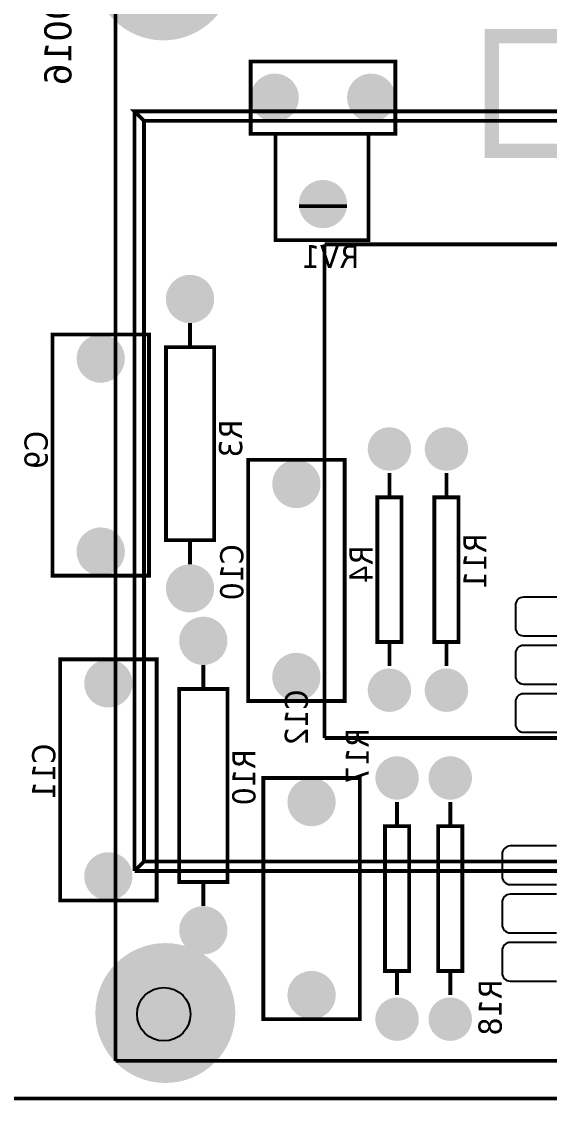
# Model space of a CAD drawing. Header units: millimetres. Extents: x 123.5 to 144.3, y 105.4 to 121.6.
# Drawn here: x 131.233 to 132.873, y 111.404 to 114.759 of the extents above; entities that cross this region are included whole.
import ezdxf

# ---------------------------------------------------------------- set-up
doc = ezdxf.new("R2010")
doc.units = ezdxf.units.MM
doc.layers.add('DESC', color=250, linetype='Continuous')
doc.styles.get("Standard").update_dxf_attribs({"font": 'tahoma.ttf'})

# ---------------------------------------------------------------- blocks, each defined once
blk = doc.blocks.new('EPAD')
at = {"const_width": 0.5}
blk.add_lwpolyline([(-0.25, 0, 1), (0.25, 0, 1)], format="xyb", close=True, dxfattribs=at)
blk = doc.blocks.new('PCB')
for points, const_width in [([(126.3502, 111.3141), (131.9847, 111.3141), (131.9847, 114.7661), (126.3502, 114.7661), (126.3502, 111.3141)], 0.008), ([(126.3502, 111.3141), (131.9847, 111.3141), (131.9847, 114.7661), (126.3502, 114.7661), (126.3502, 111.3141)], 0.008), ([(126.3502, 111.3141), (131.9847, 111.3141), (131.9847, 114.7661), (126.3502, 114.7661), (126.3502, 111.3141)], 0.008), ([(128.0581, 111.3921), (128.0581, 113.7543), (131.9164, 113.7543), (131.9164, 111.3921)], 0.008), ([(128.0581, 111.3921), (128.0581, 113.7543), (131.9164, 113.7543), (131.9164, 111.3921)], 0.008), ([(128.0581, 111.3921), (128.0581, 113.7543), (131.9164, 113.7543), (131.9164, 111.3921)], 0.008), ([(128.8381, 113.2788), (129.7073, 113.2788), (129.7073, 113.5166), (128.8381, 113.5166), (128.8381, 113.2788)], 0.03), ([(128.8381, 113.2788), (129.7073, 113.2788), (129.7073, 113.5166), (128.8381, 113.5166), (128.8381, 113.2788)], 0.03), ([(128.8381, 113.2788), (129.7073, 113.2788), (129.7073, 113.5166), (128.8381, 113.5166), (128.8381, 113.2788)], 0.03), ([(128.338, 113.3139), (128.638, 113.3139), (128.638, 113.4639), (128.338, 113.4639), (128.338, 113.3139)], 0.008), ([(128.338, 113.3139), (128.638, 113.3139), (128.638, 113.4639), (128.338, 113.4639), (128.338, 113.3139)], 0.008), ([(128.338, 113.3139), (128.638, 113.3139), (128.638, 113.4639), (128.338, 113.4639), (128.338, 113.3139)], 0.008), ([(128.1172, 113.3409), (128.0975, 113.3606), (131.877, 113.3606)], 0.008), ([(128.1172, 113.3409), (128.0975, 113.3606), (131.877, 113.3606)], 0.008), ([(128.1172, 113.3409), (128.0975, 113.3606), (131.877, 113.3606)], 0.008), ([(128.0975, 113.3606), (128.0975, 111.7858)], 0.008), ([(128.0975, 113.3606), (128.0975, 111.7858)], 0.008), ([(128.0975, 113.3606), (128.0975, 111.7858)], 0.008), ([(128.1172, 111.8054), (128.1172, 113.3409), (131.8573, 113.3409)], 0.008), ([(128.1172, 111.8054), (128.1172, 113.3409), (131.8573, 113.3409)], 0.008), ([(128.1172, 111.8054), (128.1172, 113.3409), (131.8573, 113.3409)], 0.008), ([(128.3896, 113.0936), (128.5825, 113.0936), (128.5825, 113.3141), (128.3896, 113.3141), (128.3896, 113.0936)], 0.008), ([(128.3896, 113.0936), (128.5825, 113.0936), (128.5825, 113.3141), (128.3896, 113.3141), (128.3896, 113.0936)], 0.008), ([(128.3896, 113.0936), (128.5825, 113.0936), (128.5825, 113.3141), (128.3896, 113.3141), (128.3896, 113.0936)], 0.008), ([(128.438, 113.1639), (128.538, 113.1639)], 0.008), ([(128.438, 113.1639), (128.538, 113.1639)], 0.008), ([(128.438, 113.1639), (128.538, 113.1639)], 0.008), ([(128.4912, 113.085), (131.4833, 113.085)], 0.008), ([(128.4912, 112.0614), (128.4912, 113.085)], 0.008), ([(128.4912, 113.085), (131.4833, 113.085)], 0.008), ([(128.4912, 112.0614), (128.4912, 113.085)], 0.008), ([(128.4912, 113.085), (131.4833, 113.085)], 0.008), ([(128.4912, 112.0614), (128.4912, 113.085)], 0.008), ([(128.2125, 112.8716), (128.2125, 112.9216)], 0.008), ([(128.2125, 112.8716), (128.2125, 112.9216)], 0.008), ([(128.2125, 112.8716), (128.2125, 112.9216)], 0.008), ([(127.9274, 112.398), (128.1274, 112.398), (128.1274, 112.898), (127.9274, 112.898), (127.9274, 112.398)], 0.008), ([(127.9274, 112.398), (128.1274, 112.398), (128.1274, 112.898), (127.9274, 112.898), (127.9274, 112.398)], 0.008), ([(127.9274, 112.398), (128.1274, 112.398), (128.1274, 112.898), (127.9274, 112.898), (127.9274, 112.398)], 0.008), ([(128.1625, 112.4716), (128.2625, 112.4716), (128.2625, 112.8716), (128.1625, 112.8716), (128.1625, 112.4716)], 0.008), ([(128.1625, 112.4716), (128.2625, 112.4716), (128.2625, 112.8716), (128.1625, 112.8716), (128.1625, 112.4716)], 0.008), ([(128.1625, 112.4716), (128.2625, 112.4716), (128.2625, 112.8716), (128.1625, 112.8716), (128.1625, 112.4716)], 0.008), ([(128.3329, 112.1381), (128.5329, 112.1381), (128.5329, 112.6381), (128.3329, 112.6381), (128.3329, 112.1381)], 0.008), ([(128.3329, 112.1381), (128.5329, 112.1381), (128.5329, 112.6381), (128.3329, 112.6381), (128.3329, 112.1381)], 0.008), ([(128.3329, 112.1381), (128.5329, 112.1381), (128.5329, 112.6381), (128.3329, 112.6381), (128.3329, 112.1381)], 0.008), ([(128.6258, 112.6106), (128.6258, 112.5606)], 0.008), ([(128.6258, 112.6106), (128.6258, 112.5606)], 0.008), ([(128.6258, 112.6106), (128.6258, 112.5606)], 0.008), ([(128.7439, 112.5606), (128.7439, 112.6106)], 0.008), ([(128.7439, 112.5606), (128.7439, 112.6106)], 0.008), ([(128.7439, 112.5606), (128.7439, 112.6106)], 0.008), ([(128.6008, 112.2606), (128.6508, 112.2606), (128.6508, 112.5606), (128.6008, 112.5606), (128.6008, 112.2606)], 0.008), ([(128.6008, 112.2606), (128.6508, 112.2606), (128.6508, 112.5606), (128.6008, 112.5606), (128.6008, 112.2606)], 0.008), ([(128.6008, 112.2606), (128.6508, 112.2606), (128.6508, 112.5606), (128.6008, 112.5606), (128.6008, 112.2606)], 0.008), ([(128.7189, 112.2606), (128.7689, 112.2606), (128.7689, 112.5606), (128.7189, 112.5606), (128.7189, 112.2606)], 0.008), ([(128.7189, 112.2606), (128.7689, 112.2606), (128.7689, 112.5606), (128.7189, 112.5606), (128.7189, 112.2606)], 0.008), ([(128.7189, 112.2606), (128.7689, 112.2606), (128.7689, 112.5606), (128.7189, 112.5606), (128.7189, 112.2606)], 0.008), ([(128.2125, 112.4216), (128.2125, 112.4716)], 0.008), ([(128.2125, 112.4216), (128.2125, 112.4716)], 0.008), ([(128.2125, 112.4216), (128.2125, 112.4716)], 0.008), ([(128.6258, 112.2606), (128.6258, 112.2106)], 0.008), ([(128.6258, 112.2606), (128.6258, 112.2106)], 0.008), ([(128.6258, 112.2606), (128.6258, 112.2106)], 0.008), ([(128.7439, 112.2106), (128.7439, 112.2606)], 0.008), ([(128.7439, 112.2106), (128.7439, 112.2606)], 0.008), ([(128.7439, 112.2106), (128.7439, 112.2606)], 0.008), ([(127.9432, 111.7247), (128.1432, 111.7247), (128.1432, 112.2247), (127.9432, 112.2247), (127.9432, 111.7247)], 0.008), ([(127.9432, 111.7247), (128.1432, 111.7247), (128.1432, 112.2247), (127.9432, 112.2247), (127.9432, 111.7247)], 0.008), ([(127.9432, 111.7247), (128.1432, 111.7247), (128.1432, 112.2247), (127.9432, 112.2247), (127.9432, 111.7247)], 0.008), ([(128.24, 112.1629), (128.24, 112.2129)], 0.008), ([(128.24, 112.1629), (128.24, 112.2129)], 0.008), ([(128.24, 112.1629), (128.24, 112.2129)], 0.008), ([(128.19, 111.7629), (128.29, 111.7629), (128.29, 112.1629), (128.19, 112.1629), (128.19, 111.7629)], 0.008), ([(128.19, 111.7629), (128.29, 111.7629), (128.29, 112.1629), (128.19, 112.1629), (128.19, 111.7629)], 0.008), ([(128.19, 111.7629), (128.29, 111.7629), (128.29, 112.1629), (128.19, 112.1629), (128.19, 111.7629)], 0.008), ([(131.4833, 112.0614), (128.4912, 112.0614)], 0.008), ([(131.4833, 112.0614), (128.4912, 112.0614)], 0.008), ([(131.4833, 112.0614), (128.4912, 112.0614)], 0.008), ([(128.3644, 111.4786), (128.5644, 111.4786), (128.5644, 111.9786), (128.3644, 111.9786), (128.3644, 111.4786)], 0.008), ([(128.3644, 111.4786), (128.5644, 111.4786), (128.5644, 111.9786), (128.3644, 111.9786), (128.3644, 111.4786)], 0.008), ([(128.3644, 111.4786), (128.5644, 111.4786), (128.5644, 111.9786), (128.3644, 111.9786), (128.3644, 111.4786)], 0.008), ([(128.6416, 111.9286), (128.6416, 111.8786)], 0.008), ([(128.6416, 111.9286), (128.6416, 111.8786)], 0.008), ([(128.6416, 111.9286), (128.6416, 111.8786)], 0.008), ([(128.7518, 111.8786), (128.7518, 111.9286)], 0.008), ([(128.7518, 111.8786), (128.7518, 111.9286)], 0.008), ([(128.7518, 111.8786), (128.7518, 111.9286)], 0.008), ([(128.6166, 111.5786), (128.6666, 111.5786), (128.6666, 111.8786), (128.6166, 111.8786), (128.6166, 111.5786)], 0.008), ([(128.6166, 111.5786), (128.6666, 111.5786), (128.6666, 111.8786), (128.6166, 111.8786), (128.6166, 111.5786)], 0.008), ([(128.6166, 111.5786), (128.6666, 111.5786), (128.6666, 111.8786), (128.6166, 111.8786), (128.6166, 111.5786)], 0.008), ([(128.7268, 111.5786), (128.7768, 111.5786), (128.7768, 111.8786), (128.7268, 111.8786), (128.7268, 111.5786)], 0.008), ([(128.7268, 111.5786), (128.7768, 111.5786), (128.7768, 111.8786), (128.7268, 111.8786), (128.7268, 111.5786)], 0.008), ([(128.7268, 111.5786), (128.7768, 111.5786), (128.7768, 111.8786), (128.7268, 111.8786), (128.7268, 111.5786)], 0.008), ([(128.0975, 111.7858), (128.1172, 111.8054)], 0.008), ([(128.0975, 111.7858), (128.1172, 111.8054)], 0.008), ([(128.0975, 111.7858), (128.1172, 111.8054)], 0.008), ([(131.8573, 111.8054), (128.1172, 111.8054)], 0.008), ([(131.8573, 111.8054), (128.1172, 111.8054)], 0.008), ([(131.8573, 111.8054), (128.1172, 111.8054)], 0.008), ([(131.877, 111.7858), (128.0975, 111.7858)], 0.008), ([(131.877, 111.7858), (128.0975, 111.7858)], 0.008), ([(131.877, 111.7858), (128.0975, 111.7858)], 0.008), ([(128.24, 111.7129), (128.24, 111.7629)], 0.008), ([(128.24, 111.7129), (128.24, 111.7629)], 0.008), ([(128.24, 111.7129), (128.24, 111.7629)], 0.008), ([(128.6416, 111.5786), (128.6416, 111.5286)], 0.008), ([(128.6416, 111.5786), (128.6416, 111.5286)], 0.008), ([(128.6416, 111.5786), (128.6416, 111.5286)], 0.008), ([(128.7518, 111.5286), (128.7518, 111.5786)], 0.008), ([(128.7518, 111.5286), (128.7518, 111.5786)], 0.008), ([(128.7518, 111.5286), (128.7518, 111.5786)], 0.008), ([(131.9164, 111.3921), (128.0581, 111.3921)], 0.008), ([(131.9164, 111.3921), (128.0581, 111.3921)], 0.008), ([(131.9164, 111.3921), (128.0581, 111.3921)], 0.008)]:
    blk.add_lwpolyline(points, dxfattribs=dict(const_width=const_width))
for points in [[(128.9998, 112.3533), (128.9038, 112.3533), (128.9003, 112.353), (128.8971, 112.352), (128.8942, 112.3505), (128.8917, 112.3484), (128.8897, 112.3459), (128.8881, 112.343), (128.8872, 112.3398), (128.8868, 112.3363), (128.8868, 112.3363), (128.8868, 112.2903), (128.8872, 112.2868), (128.8881, 112.2836), (128.8897, 112.2807), (128.8917, 112.2782), (128.8942, 112.2762), (128.8971, 112.2746), (128.9003, 112.2737), (128.9038, 112.2733), (128.9998, 112.2733)], [(128.9998, 112.2533), (128.9038, 112.2533), (128.9003, 112.253), (128.8971, 112.252), (128.8942, 112.2505), (128.8917, 112.2484), (128.8897, 112.2459), (128.8881, 112.243), (128.8872, 112.2398), (128.8868, 112.2363), (128.8868, 112.2363), (128.8868, 112.1903), (128.8872, 112.1868), (128.8881, 112.1836), (128.8897, 112.1807), (128.8917, 112.1782), (128.8942, 112.1762), (128.8971, 112.1746), (128.9003, 112.1737), (128.9038, 112.1733), (128.9998, 112.1733)], [(128.9998, 112.1533), (128.9038, 112.1533), (128.9003, 112.153), (128.8971, 112.152), (128.8942, 112.1505), (128.8917, 112.1484), (128.8897, 112.1459), (128.8881, 112.143), (128.8872, 112.1398), (128.8868, 112.1363), (128.8868, 112.1363), (128.8868, 112.0903), (128.8872, 112.0868), (128.8881, 112.0836), (128.8897, 112.0807), (128.8917, 112.0782), (128.8942, 112.0762), (128.8971, 112.0746), (128.9003, 112.0737), (128.9038, 112.0733), (128.9998, 112.0733)], [(128.9723, 111.8376), (128.8763, 111.8376), (128.8728, 111.8372), (128.8696, 111.8363), (128.8667, 111.8347), (128.8642, 111.8327), (128.8621, 111.8302), (128.8606, 111.8273), (128.8596, 111.824), (128.8593, 111.8206), (128.8593, 111.8206), (128.8593, 111.7746), (128.8596, 111.7711), (128.8606, 111.7679), (128.8621, 111.765), (128.8642, 111.7625), (128.8667, 111.7604), (128.8696, 111.7589), (128.8728, 111.7579), (128.8763, 111.7576), (128.9723, 111.7576)], [(128.9723, 111.7376), (128.8763, 111.7376), (128.8728, 111.7372), (128.8696, 111.7363), (128.8667, 111.7347), (128.8642, 111.7327), (128.8621, 111.7302), (128.8606, 111.7273), (128.8596, 111.724), (128.8593, 111.7206), (128.8593, 111.7206), (128.8593, 111.6746), (128.8596, 111.6711), (128.8606, 111.6679), (128.8621, 111.665), (128.8642, 111.6625), (128.8667, 111.6604), (128.8696, 111.6589), (128.8728, 111.6579), (128.8763, 111.6576), (128.9723, 111.6576)], [(128.9723, 111.6376), (128.8763, 111.6376), (128.8728, 111.6372), (128.8696, 111.6363), (128.8667, 111.6347), (128.8642, 111.6327), (128.8621, 111.6302), (128.8606, 111.6273), (128.8596, 111.624), (128.8593, 111.6206), (128.8593, 111.6206), (128.8593, 111.5746), (128.8596, 111.5711), (128.8606, 111.5679), (128.8621, 111.565), (128.8642, 111.5625), (128.8667, 111.5604), (128.8696, 111.5589), (128.8728, 111.5579), (128.8763, 111.5576), (128.9723, 111.5576)]]:
    blk.add_lwpolyline(points)
blk.add_circle((128.1581, 111.4889), 0.0554)
blk.add_circle((128.1581, 111.4889), 0.0554)
blk.add_circle((128.1581, 111.4889), 0.0554)
for p, xscale, yscale in [((128.1573, 113.6527), 0.29, 0.29), ((128.388, 113.3889), 0.1, 0.1), ((128.588, 113.3889), 0.1, 0.1), ((128.488, 113.1684), 0.1, 0.1), ((128.2125, 112.9716), 0.1, 0.1), ((128.0274, 112.848), 0.1, 0.1), ((128.6258, 112.6606), 0.09, 0.09), ((128.7439, 112.6606), 0.09, 0.09), ((128.4329, 112.5881), 0.1, 0.1), ((128.0274, 112.448), 0.1, 0.1), ((128.2125, 112.3716), 0.1, 0.1), ((128.24, 112.2629), 0.1, 0.1), ((128.4329, 112.1881), 0.1, 0.1), ((128.0432, 112.1747), 0.1, 0.1), ((128.6258, 112.1606), 0.09, 0.09), ((128.7439, 112.1606), 0.09, 0.09), ((128.6416, 111.9786), 0.09, 0.09), ((128.7518, 111.9786), 0.09, 0.09), ((128.4644, 111.9286), 0.1, 0.1), ((128.0432, 111.7747), 0.1, 0.1), ((128.24, 111.6629), 0.1, 0.1), ((128.1613, 111.4913), 0.29, 0.29), ((128.4644, 111.5286), 0.1, 0.1), ((128.6416, 111.4786), 0.09, 0.09), ((128.7518, 111.4786), 0.09, 0.09)]:
    blk.add_blockref('EPAD', p, dxfattribs=dict(xscale=xscale, yscale=yscale))
at = {"text_generation_flag": 2}
for s, height, width, p in [('DIELEC-CFLH-V0016', 0.056, 1.071429, (127.9665, 114.1309)), ('DIELEC-CFLH-V0016', 0.056, 1.071429, (127.9665, 114.1309)), ('DIELEC-CFLH-V0016', 0.056, 1.071429, (127.9665, 114.1309)), ('R3', 0.048, 1.041667, (128.3205, 112.7216)), ('R3', 0.048, 1.041667, (128.3205, 112.7216)), ('R3', 0.048, 1.041667, (128.3205, 112.7216)), ('C9', 0.048, 1.041667, (127.9174, 112.698)), ('C9', 0.048, 1.041667, (127.9174, 112.698)), ('C9', 0.048, 1.041667, (127.9174, 112.698)), ('R11', 0.048, 1.041667, (128.8269, 112.4856)), ('R11', 0.048, 1.041667, (128.8269, 112.4856)), ('R11', 0.048, 1.041667, (128.8269, 112.4856)), ('C10', 0.048, 1.041667, (128.3229, 112.4631)), ('C10', 0.048, 1.041667, (128.3229, 112.4631)), ('C10', 0.048, 1.041667, (128.3229, 112.4631)), ('R4', 0.048, 1.041667, (128.5908, 112.4606)), ('R4', 0.048, 1.041667, (128.5908, 112.4606)), ('R4', 0.048, 1.041667, (128.5908, 112.4606)), ('C12', 0.048, 1.041667, (128.4568, 112.1619)), ('C12', 0.048, 1.041667, (128.4568, 112.1619)), ('C12', 0.048, 1.041667, (128.4568, 112.1619)), ('R17', 0.048, 1.041667, (128.583, 112.082)), ('R17', 0.048, 1.041667, (128.583, 112.082)), ('R17', 0.048, 1.041667, (128.583, 112.082)), ('C11', 0.048, 1.041667, (127.9332, 112.0497)), ('C11', 0.048, 1.041667, (127.9332, 112.0497)), ('C11', 0.048, 1.041667, (127.9332, 112.0497)), ('R10', 0.048, 1.041667, (128.348, 112.0379)), ('R10', 0.048, 1.041667, (128.348, 112.0379)), ('R10', 0.048, 1.041667, (128.348, 112.0379)), ('R18', 0.048, 1.041667, (128.8584, 111.5607)), ('R18', 0.048, 1.041667, (128.8584, 111.5607)), ('R18', 0.048, 1.041667, (128.8584, 111.5607))]:
    blk.add_text(s, height=height, rotation=90, dxfattribs=dict(at, width=width)).set_placement(p)
at = {"text_generation_flag": 2, "width": 1.041667}
blk.add_text('RV1', height=0.048, dxfattribs=at).set_placement((128.563, 113.0356))
blk.add_text('RV1', height=0.048, dxfattribs=at).set_placement((128.563, 113.0356))
blk.add_text('RV1', height=0.048, dxfattribs=at).set_placement((128.563, 113.0356))

msp = doc.modelspace()

# ---------------------------------------------------------------- block references
at = {"layer": 'DESC', "xscale": 1.5, "yscale": 1.5, "zscale": 1.5}
msp.add_blockref('PCB', (-60.5625, -55.561), dxfattribs=at)

doc.saveas('drawing.dxf')
